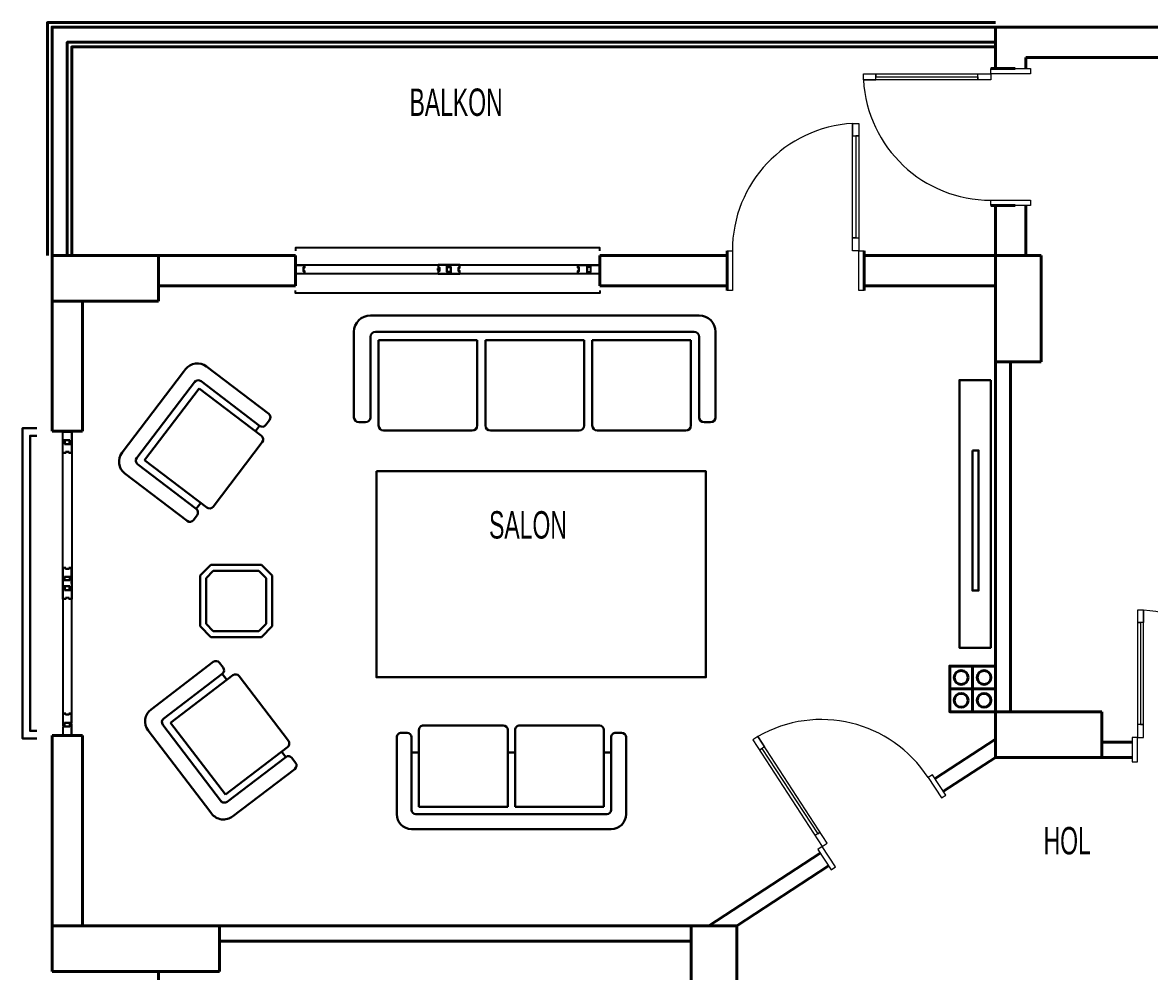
# Model space of a CAD drawing. Header units: millimetres. Extents: x 38 to 2313, y 33 to 1283.
# Drawn here: x 41 to 782, y 658 to 1281 of the extents above; entities that cross this region are included whole.
import ezdxf

# ---------------------------------------------------------------- set-up
doc = ezdxf.new("R2010")
doc.units = ezdxf.units.MM
for name, color, linetype, lineweight in [('duvar_40', 45, 'Continuous', 40), ('MERD_30', 31, 'Continuous', 30), ('PENC_25', 74, 'Continuous', 25), ('TEF', 145, 'Continuous', 30), ('yazı', 253, 'Continuous', 20)]:
    doc.layers.add(name, color=color, linetype=linetype, lineweight=lineweight)
doc.styles.add('ARIAL', font='Arial')

# ---------------------------------------------------------------- blocks, each defined once
blk = doc.blocks.new('8')
at = {"layer": 'TEF', "flags": 128}
for points in [[(677.407814, 1046.449087), (677.407814, 870.645579), (656.832625, 870.645579), (656.832625, 1046.449087)], [(665.280509, 1000.260172), (665.280509, 908.153141), (669.336435, 908.153141), (669.336435, 1000.260172)]]:
    blk.add_lwpolyline(points, close=True, dxfattribs=at)
blk = doc.blocks.new('ÖJKKÇNLŞFDDF')
at = {"layer": 'duvar_40', "ltscale": 20, "flags": 128}
blk.add_lwpolyline([(36100.401208, -8939.78028), (36100.401208, -8954.78028), (36115.401208, -8954.78028), (36115.401208, -8939.78028), (36100.401208, -8939.78028)], dxfattribs=at)
at = {"layer": 'duvar_40', "ltscale": 20}
blk.add_circle((36107.901208, -8947.28028), 4.53413, dxfattribs=at)
blk = doc.blocks.new('kapı1')
at = {"layer": 'PENC_25', "lineweight": 20}
for p, q in [((409057.772433, -107762.781971), (409054.420038, -107764.964045)), ((409172.611256, -107787.930277), (409169.700892, -107789.824633)), ((409169.700892, -107789.824633), (409178.429237, -107803.234292)), ((409181.339629, -107801.33998), (409172.611256, -107787.930277)), ((409178.429237, -107803.234292), (409181.339601, -107801.339937)), ((409100.092696, -107835.132535), (409097.182332, -107837.02689)), ((409097.182332, -107837.02689), (409105.910705, -107850.436593)), ((409108.821041, -107848.542194), (409100.092696, -107835.132535)), ((409105.910677, -107850.43655), (409108.821041, -107848.542194))]:
    blk.add_line(p, q, dxfattribs=at)
at = {"layer": 'PENC_25', "lineweight": 20, "flags": 128}
blk.add_lwpolyline([(409054.420038, -107764.964045), (409100.092696, -107835.132535), (409103.445091, -107832.950461), (409057.772433, -107762.781971), (409062.176095, -107769.54747), (409058.8237, -107771.729544), (409060.499898, -107770.638507), (409097.098218, -107826.865777), (409098.774416, -107825.77474), (409095.42202, -107827.956814)], dxfattribs=at)
at = {"layer": 'PENC_25', "lineweight": 20}
blk.add_arc((409099.460292, -107835.530742), 83.80209, 33.052369, 119.812649, dxfattribs=at)
blk = doc.blocks.new('kapı2')
at = {"layer": 'PENC_25', "lineweight": 20}
for p, q in [((409311.172926, -107679.866619), (409307.172926, -107679.866619)), ((409307.172926, -107763.590025), (409303.700347, -107763.590025)), ((409303.700347, -107763.590025), (409303.700347, -107779.590169)), ((409307.172926, -107779.590118), (409307.172926, -107763.590025)), ((409393.700347, -107763.590076), (409390.227769, -107763.590076)), ((409390.227769, -107763.590076), (409390.227769, -107779.590169)), ((409393.700347, -107779.590221), (409393.700347, -107763.590076)), ((409303.700347, -107779.590118), (409307.172926, -107779.590118)), ((409390.227769, -107779.590169), (409393.700347, -107779.590169))]:
    blk.add_line(p, q, dxfattribs=at)
at = {"layer": 'PENC_25', "lineweight": 20, "flags": 128}
blk.add_lwpolyline([(409307.172926, -107679.866619), (409307.172926, -107763.590025), (409311.172926, -107763.590025), (409311.172926, -107679.866619), (409311.172926, -107687.939055), (409307.172926, -107687.939055), (409309.172926, -107687.939055), (409309.172926, -107755.028122), (409311.172926, -107755.028122), (409307.172926, -107755.028122)], dxfattribs=at)
at = {"layer": 'PENC_25', "lineweight": 20}
blk.add_arc((409306.42568, -107763.578774), 83.80209, 359.992273, 86.752553, dxfattribs=at)
blk = doc.blocks.new('kapı3')
at = {"layer": 'PENC_25', "lineweight": 20}
for p, q in [((409127.153558, -107331.459671), (409127.153558, -107327.459671)), ((409210.876964, -107327.459671), (409210.876964, -107323.987092)), ((409210.876964, -107323.987092), (409236.877057, -107323.987092)), ((409236.877057, -107327.459671), (409210.876964, -107327.459671)), ((409236.877057, -107323.987092), (409236.877057, -107327.459671)), ((409210.877057, -107413.987092, -1352.257988), (409210.877057, -107410.514514, -1352.257988)), ((409210.877057, -107410.514514, -1352.257988), (409236.87715, -107410.514514, -1352.257988)), ((409236.87715, -107413.987092, -1352.257988), (409210.877057, -107413.987092, -1352.257988)), ((409236.87715, -107410.514514, -1352.257988), (409236.87715, -107413.987092, -1352.257988))]:
    blk.add_line(p, q, dxfattribs=at)
at = {"layer": 'PENC_25', "lineweight": 20, "flags": 128}
blk.add_lwpolyline([(409127.153558, -107327.459671), (409210.876964, -107327.459671), (409210.876964, -107331.459671), (409127.153558, -107331.459671), (409135.225994, -107331.459671), (409135.225994, -107327.459671), (409135.225994, -107329.459671), (409202.315061, -107329.459671), (409202.315061, -107331.459671), (409202.315061, -107327.459671)], dxfattribs=at)
at = {"layer": 'PENC_25', "lineweight": 20}
blk.add_arc((409210.865755, -107326.712425, -1352.257988), 83.80209, 183.247447, 270.007727, dxfattribs=at)
blk = doc.blocks.new('kapı4')
at = {"layer": 'PENC_25', "lineweight": 20}
for p, q in [((409120.081337, -107360.012231), (409124.081337, -107360.012231)), ((409037.553915, -107469.735925), (409037.553915, -107443.735781)), ((409037.553915, -107443.735781), (409041.026493, -107443.735781)), ((409041.026493, -107443.735781), (409041.026493, -107469.735874)), ((409124.081337, -107469.73573), (409124.081337, -107443.735636)), ((409124.081337, -107443.735636), (409127.553915, -107443.735636)), ((409127.553915, -107443.735636), (409127.553915, -107469.735781)), ((409041.026493, -107469.735874), (409037.553915, -107469.735874)), ((409127.553915, -107469.73573), (409124.081337, -107469.73573))]:
    blk.add_line(p, q, dxfattribs=at)
at = {"layer": 'PENC_25', "lineweight": 20, "flags": 128}
blk.add_lwpolyline([(409124.081337, -107360.012231), (409124.081337, -107443.735636), (409120.081337, -107443.735636), (409120.081337, -107360.012231), (409120.081337, -107368.084666), (409124.081337, -107368.084666), (409122.081337, -107368.084666), (409122.081337, -107435.173733), (409120.081337, -107435.173733), (409124.081337, -107435.173733)], dxfattribs=at)
at = {"layer": 'PENC_25', "flags": 128}
blk.add_lwpolyline([(409037.553915, -107452.944262), (409037.553915, -107458.944266), (409037.553915, -107458.944266)], close=True, dxfattribs=at)
at = {"layer": 'PENC_25', "lineweight": 20}
blk.add_arc((409124.828582, -107443.724479), 83.80209, 93.247447, 180.007727, dxfattribs=at)
blk = doc.blocks.new('pencere2')
at = {"layer": 'PENC_25'}
for p, q in [((408759.935885, -107452.94499), (408939.421663, -107452.94499)), ((408939.421663, -107458.944994), (408759.935885, -107458.944994))]:
    blk.add_line(p, q, dxfattribs=at)
at = {"layer": 'PENC_25', "flags": 128}
for points in [[(408953.960662, -107443.736509), (408953.960662, -107441.736509), (408753.960662, -107441.736509), (408753.960662, -107443.736509)], [(408953.960662, -107469.736509), (408953.960662, -107471.653475), (408753.960662, -107471.653475), (408753.960662, -107469.736509)]]:
    blk.add_lwpolyline(points, dxfattribs=at)
for points in [[(408753.960662, -107452.94499), (408753.960662, -107458.944994), (408753.960662, -107458.944994)], [(408759.935885, -107458.944994), (408753.960662, -107458.944994), (408753.960662, -107452.94499), (408759.935885, -107452.94499), (408759.935885, -107454.944992), (408759.235885, -107454.944992), (408759.235885, -107456.944992), (408759.935885, -107456.944992)], [(408759.735885, -107458.744994), (408754.135882, -107458.744994), (408754.135882, -107453.14499), (408759.735885, -107453.14499), (408759.735885, -107454.744992), (408759.035885, -107454.744992), (408759.035885, -107457.144992), (408759.735885, -107457.144992)], [(408847.598014, -107458.944994), (408855.598017, -107458.944994), (408855.598017, -107457.444992), (408853.598016, -107457.444992), (408853.598016, -107452.94499), (408847.598014, -107452.94499), (408847.598014, -107454.944992), (408848.298014, -107454.944992), (408848.298014, -107456.944992), (408847.598014, -107456.944992)], [(408847.798014, -107458.744994), (408855.398017, -107458.744994), (408855.398017, -107457.644992), (408853.398016, -107457.644992), (408853.398016, -107453.14499), (408847.798014, -107453.14499), (408847.798014, -107454.744992), (408848.498014, -107454.744992), (408848.498014, -107457.144992), (408847.798014, -107457.144992)], [(408861.89802, -107452.94499), (408853.898016, -107452.94499), (408853.898016, -107454.444992), (408855.898017, -107454.444992), (408855.898017, -107458.944994), (408861.89802, -107458.944994), (408861.89802, -107456.944992), (408861.19802, -107456.944992), (408861.19802, -107454.944992), (408861.89802, -107454.944992)], [(408861.69802, -107453.14499), (408854.098016, -107453.14499), (408854.098016, -107454.244992), (408856.098017, -107454.244992), (408856.098017, -107458.744994), (408861.69802, -107458.744994), (408861.69802, -107457.144992), (408860.99802, -107457.144992), (408860.99802, -107454.744992), (408861.69802, -107454.744992)], [(408939.421663, -107452.94499), (408947.63588, -107452.94499), (408947.63588, -107454.444992), (408945.635879, -107454.444992), (408945.635879, -107458.944994), (408939.421663, -107458.944994), (408939.421663, -107456.944992), (408940.121663, -107456.944992), (408940.121663, -107454.944992), (408939.421663, -107454.944992)], [(408939.621663, -107453.14499), (408947.43588, -107453.14499), (408947.43588, -107454.244992), (408945.435879, -107454.244992), (408945.435879, -107458.744994), (408939.621663, -107458.744994), (408939.621663, -107457.144992), (408940.321663, -107457.144992), (408940.321663, -107454.744992), (408939.621663, -107454.744992)], [(408953.960662, -107458.944994), (408945.935879, -107458.944994), (408945.935879, -107457.444992), (408947.93588, -107457.444992), (408947.93588, -107452.94499), (408953.960662, -107452.94499), (408953.960662, -107455.944992)], [(408953.535882, -107458.744994), (408946.135879, -107458.744994), (408946.135879, -107457.644992), (408948.13588, -107457.644992), (408948.13588, -107453.14499), (408953.535882, -107453.14499), (408953.535882, -107454.744992), (408953.535882, -107457.144992)], [(408953.960662, -107452.94499), (408953.960662, -107458.944994)], [(408847.398014, -107455.444992), (408848.298014, -107455.444992), (408848.298014, -107456.444992), (408847.398014, -107456.444992)]]:
    blk.add_lwpolyline(points, close=True, dxfattribs=at)
blk = doc.blocks.new('pencere6ü')
at = {"layer": 'MERD_30', "elevation": 302.855082, "flags": 128}
for points in [[(408584.078873, -107764.227413), (408574.578873, -107764.227413), (408574.578873, -107560.234796), (408584.078873, -107560.234796)], [(408584.078873, -107759.227413), (408579.578873, -107759.227413), (408579.578873, -107565.234796), (408584.078873, -107565.234796)]]:
    blk.add_lwpolyline(points, dxfattribs=at)
at = {"layer": 'PENC_25'}
for p, q in [((408600.96066, -107562.234784, 302.855082), (408600.96066, -107562.234784, 302.855082)), ((408600.96066, -107562.234784, 302.855082), (408606.960664, -107562.234784, 302.855082)), ((408606.960664, -107562.234784, 302.855082), (408600.96066, -107562.234784, 302.855082)), ((408600.96066, -107568.259566, 302.855082), (408600.96066, -107562.234784, 302.855082)), ((408600.96066, -107562.234784, 302.855082), (408603.960662, -107562.234784, 302.855082)), ((408601.16066, -107568.059566, 302.855082), (408601.16066, -107562.659564, 302.855082)), ((408601.16066, -107562.659564, 302.855082), (408602.760662, -107562.659564, 302.855082)), ((408602.760662, -107562.659564, 302.855082), (408602.760662, -107562.659564, 302.855082)), ((408602.760662, -107562.659564, 302.855082), (408605.160662, -107562.659564, 302.855082)), ((408603.960662, -107562.234784, 302.855082), (408603.960662, -107562.234784, 302.855082)), ((408603.960662, -107562.234784, 302.855082), (408603.960662, -107562.234784, 302.855082)), ((408603.960662, -107562.234784, 302.855082), (408603.960662, -107562.234784, 302.855082)), ((408603.960662, -107562.234784, 302.855082), (408606.960664, -107562.234784, 302.855082)), ((408605.160662, -107562.659564, 302.855082), (408605.160662, -107562.659564, 302.855082)), ((408605.160662, -107562.659564, 302.855082), (408606.760664, -107562.659564, 302.855082)), ((408606.760664, -107562.659564, 302.855082), (408606.760664, -107570.059567, 302.855082)), ((408606.960664, -107562.234784, 302.855082), (408606.960664, -107562.234784, 302.855082)), ((408606.960664, -107562.234784, 302.855082), (408606.960664, -107570.259567, 302.855082)), ((408605.460662, -107568.259566, 302.855082), (408600.96066, -107568.259566, 302.855082)), ((408600.96066, -107576.773784, 302.855082), (408600.96066, -107568.559566, 302.855082)), ((408600.96066, -107568.559566, 302.855082), (408602.460662, -107568.559566, 302.855082)), ((408605.660662, -107568.059566, 302.855082), (408601.16066, -107568.059566, 302.855082)), ((408601.16066, -107576.573784, 302.855082), (408601.16066, -107568.759566, 302.855082)), ((408601.16066, -107568.759566, 302.855082), (408602.260662, -107568.759566, 302.855082)), ((408602.260662, -107568.759566, 302.855082), (408602.260662, -107570.759567, 302.855082)), ((408602.260662, -107570.759567, 302.855082), (408606.760664, -107570.759567, 302.855082)), ((408602.460662, -107568.559566, 302.855082), (408602.460662, -107570.559567, 302.855082)), ((408602.460662, -107570.559567, 302.855082), (408606.960664, -107570.559567, 302.855082)), ((408605.460662, -107570.259567, 302.855082), (408605.460662, -107568.259566, 302.855082)), ((408606.960664, -107570.259567, 302.855082), (408605.460662, -107570.259567, 302.855082)), ((408605.660662, -107570.059567, 302.855082), (408605.660662, -107568.059566, 302.855082)), ((408606.760664, -107570.059567, 302.855082), (408605.660662, -107570.059567, 302.855082)), ((408606.760664, -107570.759567, 302.855082), (408606.760664, -107576.573784, 302.855082)), ((408606.960664, -107570.559567, 302.855082), (408606.960664, -107576.773784, 302.855082)), ((408602.960662, -107576.773784, 302.855082), (408600.96066, -107576.773784, 302.855082)), ((408600.96066, -107662.234784, 302.855082), (408600.96066, -107576.773784, 302.855082)), ((408602.760662, -107576.573784, 302.855082), (408601.16066, -107576.573784, 302.855082)), ((408605.160662, -107575.873784, 302.855082), (408602.760662, -107575.873784, 302.855082)), ((408602.760662, -107575.873784, 302.855082), (408602.760662, -107576.573784, 302.855082)), ((408604.960662, -107576.073784, 302.855082), (408602.960662, -107576.073784, 302.855082)), ((408602.960662, -107576.073784, 302.855082), (408602.960662, -107576.773784, 302.855082)), ((408604.960662, -107576.773784, 302.855082), (408604.960662, -107576.073784, 302.855082)), ((408606.960664, -107576.773784, 302.855082), (408604.960662, -107576.773784, 302.855082)), ((408605.160662, -107576.573784, 302.855082), (408605.160662, -107575.873784, 302.855082)), ((408606.760664, -107576.573784, 302.855082), (408605.160662, -107576.573784, 302.855082)), ((408606.960664, -107576.773784, 302.855082), (408606.960664, -107662.234784, 302.855082)), ((408600.96066, -107651.934781, 302.855082), (408600.96066, -107659.934784, 302.855082)), ((408602.960662, -107651.934781, 302.855082), (408600.96066, -107651.934781, 302.855082)), ((408601.16066, -107652.134781, 302.855082), (408601.16066, -107659.734784, 302.855082)), ((408602.760662, -107652.134781, 302.855082), (408601.16066, -107652.134781, 302.855082)), ((408602.760662, -107652.834781, 302.855082), (408602.760662, -107652.134781, 302.855082)), ((408605.160662, -107652.834781, 302.855082), (408602.760662, -107652.834781, 302.855082)), ((408602.960662, -107652.634781, 302.855082), (408602.960662, -107651.934781, 302.855082)), ((408604.960662, -107652.634781, 302.855082), (408602.960662, -107652.634781, 302.855082)), ((408606.960664, -107651.934781, 302.855082), (408604.960662, -107651.934781, 302.855082)), ((408604.960662, -107651.934781, 302.855082), (408604.960662, -107652.634781, 302.855082)), ((408606.760664, -107652.134781, 302.855082), (408605.160662, -107652.134781, 302.855082)), ((408605.160662, -107652.134781, 302.855082), (408605.160662, -107652.834781, 302.855082)), ((408606.760664, -107657.734783, 302.855082), (408606.760664, -107652.134781, 302.855082)), ((408606.960664, -107657.934783, 302.855082), (408606.960664, -107651.934781, 302.855082)), ((408600.96066, -107659.934784, 302.855082), (408602.460662, -107659.934784, 302.855082)), ((408605.460662, -107660.234784, 302.855082), (408600.96066, -107660.234784, 302.855082)), ((408600.96066, -107660.234784, 302.855082), (408600.96066, -107662.234784, 302.855082)), ((408601.16066, -107659.734784, 302.855082), (408602.260662, -107659.734784, 302.855082)), ((408605.660662, -107660.434784, 302.855082), (408601.16066, -107660.434784, 302.855082)), ((408601.16066, -107660.434784, 302.855082), (408601.16066, -107662.234784, 302.855082)), ((408602.260662, -107659.734784, 302.855082), (408602.260662, -107657.734783, 302.855082)), ((408602.260662, -107657.734783, 302.855082), (408606.760664, -107657.734783, 302.855082)), ((408602.460662, -107659.934784, 302.855082), (408602.460662, -107657.934783, 302.855082)), ((408602.460662, -107657.934783, 302.855082), (408606.960664, -107657.934783, 302.855082)), ((408606.960664, -107658.234783, 302.855082), (408605.460662, -107658.234783, 302.855082)), ((408605.460662, -107658.234783, 302.855082), (408605.460662, -107660.234784, 302.855082)), ((408606.760664, -107658.434783, 302.855082), (408605.660662, -107658.434783, 302.855082)), ((408605.660662, -107658.434783, 302.855082), (408605.660662, -107660.434784, 302.855082)), ((408606.760664, -107662.234784, 302.855082), (408606.760664, -107658.434783, 302.855082)), ((408606.960664, -107662.234784, 302.855082), (408606.960664, -107658.234783, 302.855082)), ((408600.96066, -107664.234785, 302.855082), (408600.96066, -107662.234784, 302.855082)), ((408600.96066, -107662.234784, 302.855082), (408600.96066, -107747.695785, 302.855082)), ((408605.460662, -107664.234785, 302.855082), (408600.96066, -107664.234785, 302.855082)), ((408600.96066, -107672.534788, 302.855082), (408600.96066, -107664.534785, 302.855082)), ((408600.96066, -107664.534785, 302.855082), (408602.460662, -107664.534785, 302.855082)), ((408601.16066, -107664.034785, 302.855082), (408601.16066, -107662.234784, 302.855082)), ((408605.660662, -107664.034785, 302.855082), (408601.16066, -107664.034785, 302.855082)), ((408601.16066, -107672.334788, 302.855082), (408601.16066, -107664.734785, 302.855082)), ((408601.16066, -107664.734785, 302.855082), (408602.260662, -107664.734785, 302.855082)), ((408602.260662, -107664.734785, 302.855082), (408602.260662, -107666.734786, 302.855082)), ((408602.260662, -107666.734786, 302.855082), (408606.760664, -107666.734786, 302.855082)), ((408602.460662, -107664.534785, 302.855082), (408602.460662, -107666.534786, 302.855082)), ((408602.460662, -107666.534786, 302.855082), (408606.960664, -107666.534786, 302.855082)), ((408605.460662, -107666.234786, 302.855082), (408605.460662, -107664.234785, 302.855082)), ((408606.960664, -107666.234786, 302.855082), (408605.460662, -107666.234786, 302.855082)), ((408605.660662, -107666.034786, 302.855082), (408605.660662, -107664.034785, 302.855082)), ((408606.760664, -107666.034786, 302.855082), (408605.660662, -107666.034786, 302.855082)), ((408606.760664, -107662.234784, 302.855082), (408606.760664, -107666.034786, 302.855082)), ((408606.760664, -107666.734786, 302.855082), (408606.760664, -107672.334788, 302.855082)), ((408606.960664, -107662.234784, 302.855082), (408606.960664, -107666.234786, 302.855082)), ((408606.960664, -107747.695785, 302.855082), (408606.960664, -107662.234784, 302.855082)), ((408606.960664, -107666.534786, 302.855082), (408606.960664, -107672.534788, 302.855082)), ((408602.960662, -107672.534788, 302.855082), (408600.96066, -107672.534788, 302.855082)), ((408602.760662, -107672.334788, 302.855082), (408601.16066, -107672.334788, 302.855082)), ((408605.160662, -107671.634788, 302.855082), (408602.760662, -107671.634788, 302.855082)), ((408602.760662, -107671.634788, 302.855082), (408602.760662, -107672.334788, 302.855082)), ((408604.960662, -107671.834788, 302.855082), (408602.960662, -107671.834788, 302.855082)), ((408602.960662, -107671.834788, 302.855082), (408602.960662, -107672.534788, 302.855082)), ((408604.960662, -107672.534788, 302.855082), (408604.960662, -107671.834788, 302.855082)), ((408606.960664, -107672.534788, 302.855082), (408604.960662, -107672.534788, 302.855082)), ((408605.160662, -107672.334788, 302.855082), (408605.160662, -107671.634788, 302.855082)), ((408606.760664, -107672.334788, 302.855082), (408605.160662, -107672.334788, 302.855082)), ((408600.96066, -107747.695785, 302.855082), (408600.96066, -107755.910002, 302.855082)), ((408602.960662, -107747.695785, 302.855082), (408600.96066, -107747.695785, 302.855082)), ((408601.16066, -107747.895785, 302.855082), (408601.16066, -107755.710002, 302.855082)), ((408602.760662, -107747.895785, 302.855082), (408601.16066, -107747.895785, 302.855082)), ((408602.760662, -107748.595785, 302.855082), (408602.760662, -107747.895785, 302.855082)), ((408605.160662, -107748.595785, 302.855082), (408602.760662, -107748.595785, 302.855082)), ((408602.960662, -107748.395785, 302.855082), (408602.960662, -107747.695785, 302.855082)), ((408604.960662, -107748.395785, 302.855082), (408602.960662, -107748.395785, 302.855082)), ((408606.960664, -107747.695785, 302.855082), (408604.960662, -107747.695785, 302.855082)), ((408604.960662, -107747.695785, 302.855082), (408604.960662, -107748.395785, 302.855082)), ((408606.760664, -107747.895785, 302.855082), (408605.160662, -107747.895785, 302.855082)), ((408605.160662, -107747.895785, 302.855082), (408605.160662, -107748.595785, 302.855082)), ((408606.760664, -107753.710001, 302.855082), (408606.760664, -107747.895785, 302.855082)), ((408606.960664, -107753.910001, 302.855082), (408606.960664, -107747.695785, 302.855082)), ((408600.96066, -107755.910002, 302.855082), (408602.460662, -107755.910002, 302.855082)), ((408605.460662, -107756.210002, 302.855082), (408600.96066, -107756.210002, 302.855082)), ((408600.96066, -107756.210002, 302.855082), (408600.96066, -107762.234784, 302.855082)), ((408601.16066, -107755.710002, 302.855082), (408602.260662, -107755.710002, 302.855082)), ((408605.660662, -107756.410002, 302.855082), (408601.16066, -107756.410002, 302.855082)), ((408601.16066, -107756.410002, 302.855082), (408601.16066, -107761.810005, 302.855082)), ((408602.260662, -107755.710002, 302.855082), (408602.260662, -107753.710001, 302.855082)), ((408602.260662, -107753.710001, 302.855082), (408606.760664, -107753.710001, 302.855082)), ((408602.460662, -107755.910002, 302.855082), (408602.460662, -107753.910001, 302.855082)), ((408602.460662, -107753.910001, 302.855082), (408606.960664, -107753.910001, 302.855082)), ((408606.960664, -107754.210001, 302.855082), (408605.460662, -107754.210001, 302.855082)), ((408605.460662, -107754.210001, 302.855082), (408605.460662, -107756.210002, 302.855082)), ((408606.760664, -107754.410001, 302.855082), (408605.660662, -107754.410001, 302.855082)), ((408605.660662, -107754.410001, 302.855082), (408605.660662, -107756.410002, 302.855082)), ((408606.760664, -107761.810005, 302.855082), (408606.760664, -107754.410001, 302.855082)), ((408606.960664, -107762.234784, 302.855082), (408606.960664, -107754.210001, 302.855082)), ((408600.96066, -107762.234784, 302.855082), (408600.96066, -107762.234784, 302.855082)), ((408600.96066, -107762.234784, 302.855082), (408606.960664, -107762.234784, 302.855082)), ((408606.960664, -107762.234784, 302.855082), (408600.96066, -107762.234784, 302.855082)), ((408600.96066, -107762.234784, 302.855082), (408603.960662, -107762.234784, 302.855082)), ((408601.16066, -107761.810005, 302.855082), (408602.760662, -107761.810005, 302.855082)), ((408602.760662, -107761.810005, 302.855082), (408602.760662, -107761.810005, 302.855082)), ((408602.760662, -107761.810005, 302.855082), (408605.160662, -107761.810005, 302.855082)), ((408603.960662, -107762.234784, 302.855082), (408603.960662, -107762.234784, 302.855082)), ((408603.960662, -107762.234784, 302.855082), (408603.960662, -107762.234784, 302.855082)), ((408603.960662, -107762.234784, 302.855082), (408603.960662, -107762.234784, 302.855082)), ((408603.960662, -107762.234784, 302.855082), (408606.960664, -107762.234784, 302.855082)), ((408605.160662, -107761.810005, 302.855082), (408605.160662, -107761.810005, 302.855082)), ((408605.160662, -107761.810005, 302.855082), (408606.760664, -107761.810005, 302.855082)), ((408606.960664, -107762.234784, 302.855082), (408606.960664, -107762.234784, 302.855082))]:
    blk.add_line(p, q, dxfattribs=at)
blk = doc.blocks.new('rttrtr')
at = {"layer": 'TEF'}
for p, q in [((-389.510033, 6064.436817), (-462.410033, 6064.436817)), ((-389.510033, 6064.436817), (-316.610033, 6064.436817)), ((-469.700033, 6057.146817), (-469.700033, 6019.238817)), ((-462.410033, 6054.959817), (-462.410033, 6019.238817)), ((-389.510033, 6057.146817), (-460.223033, 6057.146817)), ((-458.765033, 6053.501817), (-458.765033, 6015.593817)), ((-415.025033, 6053.501817), (-458.765033, 6053.501817)), ((-415.025033, 6053.501817), (-415.025033, 6015.593817)), ((-411.380033, 6053.501817), (-411.380033, 6015.593817)), ((-389.510033, 6053.501817), (-411.380033, 6053.501817)), ((-389.510033, 6057.146817), (-318.797033, 6057.146817)), ((-389.510033, 6053.501817), (-367.640033, 6053.501817)), ((-367.640033, 6053.501817), (-367.640033, 6015.593817)), ((-363.995033, 6053.501817), (-320.255033, 6053.501817)), ((-363.995033, 6053.501817), (-363.995033, 6015.593817)), ((-320.255033, 6053.501817), (-320.255033, 6015.593817)), ((-316.610033, 6054.959817), (-316.610033, 6019.238817)), ((-309.320033, 6057.146817), (-309.320033, 6019.238817)), ((-464.597033, 6017.051817), (-467.513033, 6017.051817)), ((-314.423033, 6017.051817), (-311.507033, 6017.051817)), ((-417.212033, 6013.406817), (-456.578033, 6013.406817)), ((-389.510033, 6013.406817), (-409.193033, 6013.406817)), ((-389.510033, 6013.406817), (-369.827033, 6013.406817)), ((-361.808033, 6013.406817), (-322.442033, 6013.406817))]:
    blk.add_line(p, q, dxfattribs=at)
for centre, radius, start, end in [((-462.410033, 6057.146817), 7.29, 90, 180), ((-316.610033, 6057.146817), 7.29, 0, 90), ((-460.223033, 6054.959817), 2.187, 90, 180), ((-318.797033, 6054.959817), 2.187, 0, 90), ((-467.513033, 6019.238817), 2.187, 180, 270), ((-464.597033, 6019.238817), 2.187, 270, 0), ((-314.423033, 6019.238817), 2.187, 180, 270), ((-311.507033, 6019.238817), 2.187, 270, 0), ((-456.578033, 6015.593817), 2.187, 180, 270), ((-417.212033, 6015.593817), 2.187, 270, 0), ((-409.193033, 6015.593817), 2.187, 180, 270), ((-369.827033, 6015.593817), 2.187, 270, 0), ((-361.808033, 6015.593817), 2.187, 180, 270), ((-322.442033, 6015.593817), 2.187, 270, 0)]:
    blk.add_arc(centre, radius, start, end, dxfattribs=at)
blk = doc.blocks.new('kjlfdndşlknfndfkldfdf')
at = {"layer": 'TEF'}
for p, q in [((55328.507839, 11493.256828), (55246.495339, 11493.256828)), ((55328.507839, 11493.256828), (55410.520339, 11493.256828)), ((55234.345339, 11481.106828), (55234.345339, 11417.926828)), ((55328.507839, 11481.106828), (55250.140339, 11481.106828)), ((55328.507839, 11481.106828), (55406.875339, 11481.106828)), ((55422.670339, 11481.106828), (55422.670339, 11417.926828)), ((55246.495339, 11477.461828), (55246.495339, 11417.926828)), ((55325.470339, 11475.031828), (55252.570339, 11475.031828)), ((55252.570339, 11475.031828), (55252.570339, 11411.851828)), ((55325.470339, 11475.031828), (55325.470339, 11411.851828)), ((55331.545339, 11475.031828), (55331.545339, 11411.851828)), ((55331.545339, 11475.031828), (55404.445339, 11475.031828)), ((55404.445339, 11475.031828), (55404.445339, 11411.851828)), ((55410.520339, 11477.461828), (55410.520339, 11417.926828)), ((55246.495339, 11430.345269), (55252.570339, 11430.345269)), ((55325.470339, 11430.345269), (55331.545339, 11430.345269)), ((55404.445339, 11430.345269), (55410.520339, 11430.345269)), ((55242.850339, 11414.281828), (55237.990339, 11414.281828)), ((55414.165339, 11414.281828), (55419.025339, 11414.281828)), ((55321.825339, 11408.206828), (55256.215339, 11408.206828)), ((55335.190339, 11408.206828), (55400.800339, 11408.206828))]:
    blk.add_line(p, q, dxfattribs=at)
for centre, radius, start, end in [((55246.495339, 11481.106828), 12.15, 90, 180), ((55410.520339, 11481.106828), 12.15, 0, 90), ((55250.140339, 11477.461828), 3.645, 90, 180), ((55406.875339, 11477.461828), 3.645, 0, 90), ((55237.990339, 11417.926828), 3.645, 180, 270), ((55242.850339, 11417.926828), 3.645, 270, 0), ((55414.165339, 11417.926828), 3.645, 180, 270), ((55419.025339, 11417.926828), 3.645, 270, 0), ((55256.215339, 11411.851828), 3.645, 180, 270), ((55321.825339, 11411.851828), 3.645, 270, 0), ((55335.190339, 11411.851828), 3.645, 180, 270), ((55400.800339, 11411.851828), 3.645, 270, 0)]:
    blk.add_arc(centre, radius, start, end, dxfattribs=at)
blk = doc.blocks.new('kjnklnlkfşfg')
at = {"layer": 'TEF'}
for p, q in [((55334.864809, 10899.803117), (55334.864809, 10957.580895)), ((55398.198142, 10960.914228), (55338.198142, 10960.914228)), ((55401.531476, 10899.803117), (55401.531476, 10957.580895)), ((55318.198142, 10894.247562), (55318.198142, 10952.02534)), ((55325.97592, 10955.358673), (55321.531476, 10955.358673)), ((55329.309254, 10897.580895), (55329.309254, 10952.02534)), ((55329.309254, 10952.02534), (55334.864809, 10952.02534)), ((55401.531476, 10952.02534), (55406.608263, 10952.02534)), ((55406.608263, 10897.580895), (55406.608263, 10952.02534)), ((55409.941597, 10955.358673), (55414.386041, 10955.358673)), ((55417.719374, 10894.247562), (55417.719374, 10952.02534)), ((55401.531476, 10899.803117), (55334.864809, 10899.803117)), ((55404.309254, 10894.247562), (55332.642587, 10894.247562)), ((55404.309254, 10883.136451), (55329.309254, 10883.136451)), ((55404.309254, 10883.136451), (55406.608434, 10883.136451))]:
    blk.add_line(p, q, dxfattribs=at)
for centre, radius, start, end in [((55338.198142, 10957.580895), 3.333333, 90, 180), ((55398.198142, 10957.580895), 3.333333, 0, 90), ((55321.531476, 10952.02534), 3.333333, 90, 180), ((55325.97592, 10952.02534), 3.333333, 0, 90), ((55409.941597, 10952.02534), 3.333333, 90, 180), ((55414.386041, 10952.02534), 3.333333, 0, 90), ((55332.642587, 10897.580895), 3.333333, 180, 270), ((55403.27493, 10897.580895), 3.333333, 270, 0), ((55329.309254, 10894.247562), 11.111111, 180, 270), ((55406.608263, 10894.247562), 11.111111, 270, 0)]:
    blk.add_arc(centre, radius, start, end, dxfattribs=at)

msp = doc.modelspace()

# ---------------------------------------------------------------- linework, layer by layer
at = {"layer": 'duvar_40', "linetype": 'ByBlock'}
for p, q in [((680.407813, 1251.162769), (680.407813, 1278.413353)), ((680.407813, 1278.413353), (800.420829, 1278.413353)), ((700.420829, 1251.162769), (700.420829, 1258.413353)), ((700.420829, 1258.413353), (800.420829, 1258.413353)), ((693.420829, 1251.162769), (677.420736, 1251.162769)), ((680.420908, 1251.162774), (690.420908, 1251.162774)), ((693.420922, 1161.162769, -1352.257988), (677.420829, 1161.162769, -1352.257988)), ((690.376324, 1161.162774), (680.376324, 1161.162774)), ((680.407813, 1128.413353), (680.407813, 1161.162774)), ((690.375568, 1161.151251), (690.375568, 1161.162769)), ((690.375568, 1161.162769), (690.375568, 1161.151251)), ((700.420829, 1128.413353), (700.420829, 1161.162769)), ((60.504434, 1098.413353), (60.504434, 1128.413353)), ((60.504434, 1128.413353), (130.504434, 1128.413353)), ((130.504434, 1128.413353), (130.504434, 1098.413353)), ((130.504434, 1128.413353), (220.504434, 1128.413353)), ((420.504434, 1128.413353), (504.097692, 1128.413353)), ((504.097687, 1105.413987), (504.097687, 1131.414081)), ((504.097692, 1108.458636), (504.097692, 1128.458636)), ((594.097687, 1105.414132), (594.097687, 1131.414225)), ((594.097692, 1128.414052), (594.097692, 1108.414052)), ((594.097692, 1128.413353), (680.407813, 1128.413353)), ((680.407813, 1058.413353), (680.407813, 1128.413353)), ((680.407813, 1128.413353), (710.407813, 1128.413353)), ((710.407813, 1128.413353), (710.407813, 1058.413353)), ((130.504434, 1108.413353), (220.504434, 1108.413353)), ((420.504434, 1108.413353), (504.097687, 1108.413353)), ((504.086169, 1108.459392), (504.097687, 1108.459392)), ((504.097687, 1108.459392), (504.086169, 1108.459392)), ((594.097687, 1108.413353), (680.407813, 1108.413353)), ((130.504434, 1098.413353), (60.504434, 1098.413353)), ((60.504434, 1098.413353), (60.504434, 1012.915077)), ((80.504434, 1098.413353), (80.504434, 1012.915077)), ((710.407813, 1058.413353), (680.407813, 1058.413353)), ((680.407813, 1058.413353), (680.407813, 828.559692)), ((690.407813, 1058.413353), (690.407813, 828.559692)), ((60.504434, 1012.915077, 302.855082), (80.504434, 1012.915077, 302.855082)), ((680.407815, 798.559692), (680.407815, 828.559692)), ((680.407815, 828.559692), (750.407815, 828.559692)), ((750.407815, 828.559692), (750.407815, 798.559692)), ((60.504434, 812.915077), (60.504434, 687.915077)), ((60.504434, 812.915077, 302.855082), (80.504434, 812.915077, 302.855082)), ((80.504434, 812.915077), (80.504434, 687.915077)), ((640.791606, 784.705252), (680.407815, 810.491462)), ((770.244119, 808.559692), (750.407815, 808.559692)), ((646.24679, 776.324264), (680.407815, 798.559692)), ((750.407815, 798.559692), (680.407815, 798.559692)), ((750.407815, 798.559692), (770.244119, 798.559692)), ((492.089655, 687.915077), (565.362733, 735.608561)), ((510.420829, 687.915077), (570.817917, 727.227572)), ((60.504434, 657.915077), (60.504434, 687.915077)), ((60.504434, 687.915077), (170.504434, 687.915077)), ((170.504434, 687.915077), (170.504434, 657.915077)), ((170.504434, 687.915077), (480.420829, 687.915077)), ((480.420829, 617.915077), (480.420829, 687.915077)), ((480.420829, 687.915077), (510.420829, 687.915077)), ((510.420829, 687.915077), (510.420829, 617.915077)), ((170.504434, 677.915077), (480.420829, 677.915077)), ((170.504434, 657.915077), (60.504434, 657.915077)), ((130.504434, 657.915077), (130.504401, 578.236976))]:
    msp.add_line(p, q, dxfattribs=at)
at = {"layer": 'duvar_40', "linetype": 'ByBlock', "flags": 128}
for points in [[(57.504434, 1128.413353), (57.504434, 1281.413353), (680.420829, 1281.413353)], [(60.504434, 1128.413353), (60.504434, 1278.413353), (680.420829, 1278.413353)], [(70.504434, 1128.413353), (70.504434, 1268.413353), (680.420829, 1268.413353)], [(73.504434, 1128.413353), (73.504434, 1265.413353), (680.420829, 1265.413353)], [(220.504434, 1108.413353), (220.504434, 1128.413353)], [(420.504434, 1108.413353), (420.504434, 1128.413353)]]:
    msp.add_lwpolyline(points, dxfattribs=at)
at = {"layer": 'TEF'}
for p, q in [((157.753779, 917.99321), (164.808738, 925.048169)), ((161.704397, 916.356811), (166.445137, 921.097552)), ((198.106228, 925.048169), (164.808738, 925.048169)), ((196.469829, 921.097552), (166.445137, 921.097552)), ((196.469829, 921.097552), (201.21057, 916.356811)), ((198.106228, 925.048169), (205.161187, 917.99321)), ((157.753779, 917.99321), (157.753779, 884.69572)), ((161.704397, 916.356811), (161.704397, 886.33212)), ((201.21057, 886.33212), (201.21057, 916.356811)), ((205.161187, 884.69572), (205.161187, 917.99321)), ((164.808738, 877.640762), (157.753779, 884.69572)), ((166.445137, 881.591379), (161.704397, 886.33212)), ((166.445137, 881.591379), (196.469829, 881.591379)), ((196.469829, 881.591379), (201.21057, 886.33212)), ((198.106228, 877.640762), (205.161187, 884.69572)), ((164.808738, 877.640762), (198.106228, 877.640762))]:
    msp.add_line(p, q, dxfattribs=at)
at = {"layer": 'TEF', "linetype": 'ByBlock', "flags": 128}
msp.add_lwpolyline([(273.69835, 986.577662), (490.19014, 986.577662), (490.19014, 851.23391), (273.69835, 851.23391)], close=True, dxfattribs=at)

# ---------------------------------------------------------------- block references
msp.add_blockref('8', (0, 0))
at = {"layer": 'duvar_40', "linetype": 'ByBlock', "rotation": 180}
for p in [(36765.866197, -8096.220772), (36780.865813, -8096.220589), (36765.866197, -8111.220772), (36780.865813, -8111.220589)]:
    msp.add_blockref('ÖJKKÇNLŞFDDF', p, dxfattribs=at)
at = {"layer": 'PENC_25', "linetype": 'ByBlock'}
for name in ['kapı3', 'kapı4', 'pencere2', 'pencere6ü', 'kapı2', 'kapı1']:
    msp.add_blockref(name, (-408533.456228, 108575.149861), dxfattribs=at)
at = {"layer": 'TEF', "xscale": 1.481481, "yscale": 1.481481, "zscale": 1.481481}
msp.add_blockref('rttrtr', (954.784254, -7895.411152, 1352.257988), dxfattribs=at)
at = {"layer": 'TEF', "linetype": 'ByBlock'}
for name, p, xscale, yscale, zscale, rotation in [('kjnklnlkfşfg', (-37406.166892, -32245.817478, 1352.257988), -0.888889, 0.888889, 0.888889, 232.676089), ('kjnklnlkfşfg', (-37389.007675, 34061.050287), 0.888889, 0.888889, 0.888889, 307.323911), ('kjlfdndşlknfndfkldfdf', (44625.184386, 9946.110193), 0.8, 0.8, 0.8, 180)]:
    msp.add_blockref(name, p, dxfattribs=dict(at, xscale=xscale, yscale=yscale, zscale=zscale, rotation=rotation))

# ---------------------------------------------------------------- texts
at = {"layer": 'yazı', "style": 'ARIAL', "width": 0.6}
for s, p in [('BALKON', (295.445316, 1220.071577)), ('SALON', (347.701556, 942.361049)), ('HOL', (712.114936, 734.84963))]:
    msp.add_text(s, height=18, dxfattribs=at).set_placement(p)

doc.saveas('drawing.dxf')
